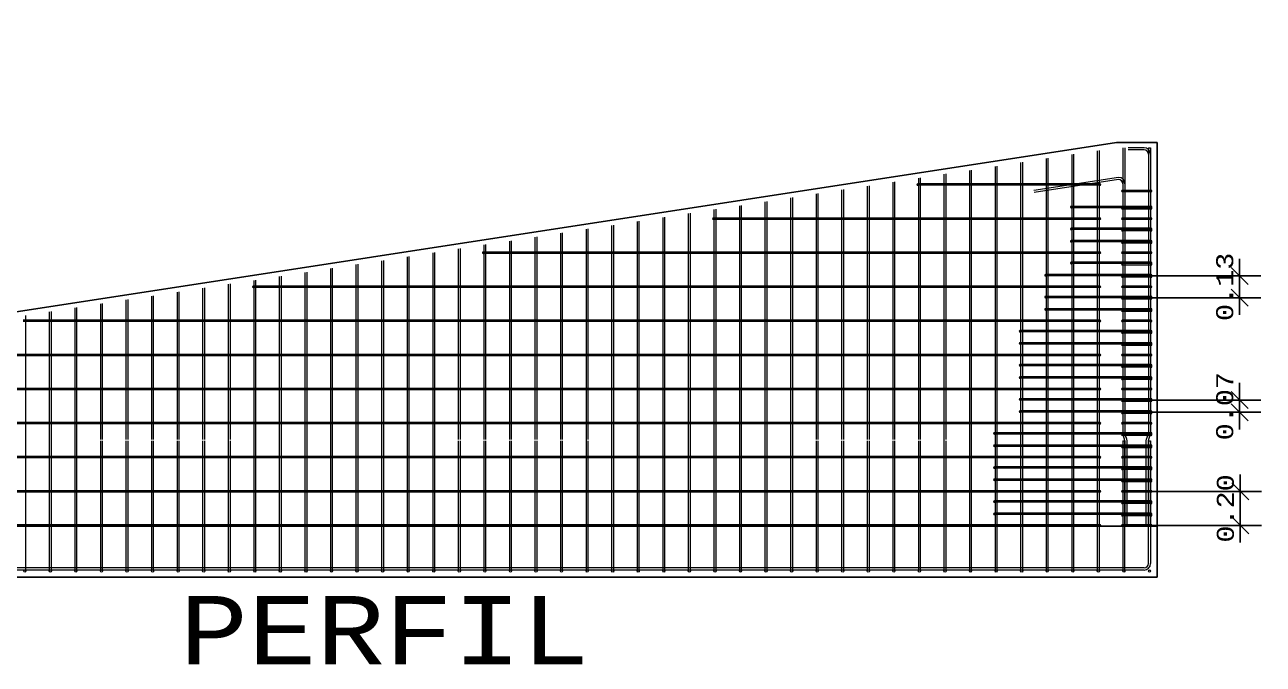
# Model space of a CAD drawing. Header units: metres. Extents: x -108 to 1267, y -15 to 572.
# Drawn here: x 28.79 to 36.05, y 36.3 to 40.05 of the extents above; entities that cross this region are included whole.
import ezdxf
from ezdxf import colors
from ezdxf.entities.mleader import LeaderData, LeaderLine
from ezdxf.math import Vec2, Vec3

# ---------------------------------------------------------------- set-up
doc = ezdxf.new("R2010")
doc.units = ezdxf.units.M
doc.layers.get('Defpoints').update_dxf_attribs({"lineweight": 0})
for name, color, linetype, lineweight in [('Acero de refuerzo', 150, 'Continuous', 0), ('Acero de refuerzo estribos', 92, 'Continuous', 0), ('Acero de refuerzo horizontal', 30, 'Continuous', 0), ('Cotas', 144, 'Continuous', 0)]:
    doc.layers.add(name, color=color, linetype=linetype, lineweight=lineweight)
doc.styles.add('corrier new', font='cour.ttf', dxfattribs={"height": 0.1})
doc.styles.get("Standard").update_dxf_attribs({"font": 'cour.ttf', "height": 0.1})
doc.dimstyles.new('Ing_metros_anotativa', dxfattribs={"dimscale": 0, "dimtxt": 0.1, "dimasz": 0.1, "dimexe": 0.125, "dimexo": 0.2, "dimgap": 0.03, "dimtad": 1, "dimzin": 1, "dimdsep": 46, "dimtxsty": 'corrier new', "dimblk": 'OBLIQUE', "dimcen": 0, "dimadec": 0, "dimazin": 0, "dimtfac": 1, "dimtix": 1, "dimtmove": 0, "dimatfit": 3, "dimfxl": 1, "dimarcsym": 0})

# ---------------------------------------------------------------- blocks, each defined once
blk = doc.blocks.new('acero #4 mas largo')
at = {"layer": 'Acero de refuerzo'}
for p, q in [((31.29, -0.042), (31.29, 0.6772)), ((31.29, 0.6772), (31.3027, 0.6772)), ((31.3027, 0.6772), (31.3027, -0.042))]:
    blk.add_line(p, q, dxfattribs=at)
at = {"layer": 'Acero de refuerzo', "transparency": 33554687}
for p, q in [((31.2646, -0.0674), (21.4166, -0.0674)), ((31.2646, -0.0801), (21.4166, -0.0801))]:
    blk.add_line(p, q, dxfattribs=at)
for radius, end in [(0.0381, 0), (0.0254, 359.99999)]:
    blk.add_arc((31.2646, -0.042), radius, 270, end, dxfattribs=at)
blk = doc.blocks.new('estribo mas largo 10')
at = {"layer": 'Acero de refuerzo estribos', "transparency": 33554687}
for p, q in [((31.0066, 0.1851), (21.386, 0.1851)), ((31.0066, 0.1772), (21.386, 0.1772))]:
    blk.add_line(p, q, dxfattribs=at)
blk.add_arc((31.0066, 0.1812), 0.00395, 270, 90, dxfattribs=at)
blk = doc.blocks.new('estribo corte long corto')
at = {"layer": 'Acero de refuerzo estribos', "transparency": 33554687}
for p, q in [((31.3066, 0.1851), (31.136, 0.1851)), ((31.3066, 0.1772), (31.136, 0.1772))]:
    blk.add_line(p, q, dxfattribs=at)
for centre, start, end in [((31.136, 0.1812), 90, 270), ((31.3066, 0.1812), 270, 90)]:
    blk.add_arc(centre, 0.00395, start, end, dxfattribs=at)
blk = doc.blocks.new('horizontal 1 10')
at = {"transparency": 33554687}
for p, q in [((0.0039, 0.0079), (-0.4667, 0.0079)), ((0.0039, 0), (-0.4667, 0)), ((0.0039, 0), (-0.1666, 0)), ((0.0039, -0.0079), (-0.1666, -0.0079))]:
    blk.add_line(p, q, dxfattribs=at)
for centre, start, end in [((-0.4667, 0.0039), 90, 270), ((-0.1666, -0.0039), 90, 270), ((0.0039, 0.0039), 270, 90), ((0.0039, -0.0039), 270, 90)]:
    blk.add_arc(centre, 0.00395, start, end, dxfattribs=at)
blk = doc.blocks.new('horizontal 2 10 coorte')
at = {"transparency": 33554687}
for p, q in [((0.0039, 0.0079), (-0.6167, 0.0079)), ((0.0039, 0), (-0.6167, 0)), ((0.0039, 0), (-0.1666, 0)), ((0.0039, -0.0079), (-0.1666, -0.0079))]:
    blk.add_line(p, q, dxfattribs=at)
for centre, start, end in [((-0.6167, 0.0039), 90, 270), ((-0.1666, -0.0039), 90, 270), ((0.0039, 0.0039), 270, 90), ((0.0039, -0.0039), 270, 90)]:
    blk.add_arc(centre, 0.00395, start, end, dxfattribs=at)
blk = doc.blocks.new('horizontal 3 10 corte')
at = {"transparency": 33554687}
for p, q in [((0.0039, 0.0079), (-0.7666, 0.0079)), ((0.0039, 0), (-0.7666, 0)), ((0.0039, 0), (-0.1666, 0)), ((0.0039, -0.0079), (-0.1666, -0.0079))]:
    blk.add_line(p, q, dxfattribs=at)
for centre, start, end in [((-0.7666, 0.0039), 90, 270), ((-0.1666, -0.0039), 90, 270), ((0.0039, 0.0039), 270, 90), ((0.0039, -0.0039), 270, 90)]:
    blk.add_arc(centre, 0.00395, start, end, dxfattribs=at)
blk = doc.blocks.new('horizontal 4 10 corte')
at = {"transparency": 33554687}
for p, q in [((0.0039, 0), (-0.9167, 0)), ((0.0039, -0.0079), (-0.9167, -0.0079)), ((0.0039, -0.0079), (-0.1666, -0.0079)), ((0.0039, -0.0158), (-0.1666, -0.0158))]:
    blk.add_line(p, q, dxfattribs=at)
for centre, start, end in [((-0.9167, -0.0039), 90, 270), ((0.0039, -0.0039), 270, 90), ((-0.1666, -0.0118), 90, 270), ((0.0039, -0.0118), 270, 90)]:
    blk.add_arc(centre, 0.00395, start, end, dxfattribs=at)
blk = doc.blocks.new('_Oblique')
at = {"color": 0, "linetype": 'ByBlock', "lineweight": -2}
blk.add_line((-0.5, -0.5), (0.5, 0.5), dxfattribs=at)
blk = doc.blocks.new('*D159')
at = {"layer": 'Cotas', "color": 0, "lineweight": -2, "transparency": 16777216}
for p, q in [((35.9192, 37.3114), (35.9192, 37.4114)), ((35.3971, 37.3114), (36.0442, 37.3114)), ((35.9192, 37.1116), (35.9192, 37.3114)), ((35.3971, 37.1116), (36.0442, 37.1116)), ((35.9192, 37.1116), (35.9192, 37.0116))]:
    blk.add_line(p, q, dxfattribs=at)
at = {"layer": 'Defpoints', "color": 0, "transparency": 16777216}
for p in [(35.3971, 37.3114), (35.9192, 37.3114), (35.3971, 37.1116)]:
    blk.add_point(p, dxfattribs=at)
at = {"layer": 'Cotas', "color": 0, "lineweight": -2, "transparency": 16777216, "xscale": 0.1, "yscale": 0.1, "zscale": 0.1}
for p, rotation in [((35.9192, 37.3114), 270), ((35.9192, 37.1116), 90)]:
    blk.add_blockref('_Oblique', p, dxfattribs=dict(at, rotation=rotation))
at = {"layer": 'Cotas', "color": 0, "transparency": 16777216, "insert": (35.833, 37.2115), "char_height": 0.1, "attachment_point": 5, "rotation": 90, "style": 'corrier new'}
blk.add_mtext('0.20', dxfattribs=at)
blk = doc.blocks.new('*D160')
at = {"layer": 'Cotas', "color": 0, "lineweight": -2, "transparency": 16777216}
for p, q in [((35.9152, 37.8475), (35.9152, 37.9475)), ((35.3931, 37.8475), (36.0402, 37.8475)), ((35.9152, 37.7755), (35.9152, 37.8475)), ((35.3931, 37.7755), (36.0402, 37.7755)), ((35.9152, 37.7755), (35.9152, 37.6755))]:
    blk.add_line(p, q, dxfattribs=at)
at = {"layer": 'Defpoints', "color": 0, "transparency": 16777216}
for p in [(35.3931, 37.8475), (35.9152, 37.8475), (35.3931, 37.7755)]:
    blk.add_point(p, dxfattribs=at)
at = {"layer": 'Cotas', "color": 0, "lineweight": -2, "transparency": 16777216, "xscale": 0.1, "yscale": 0.1, "zscale": 0.1}
for p, rotation in [((35.9152, 37.8475), 270), ((35.9152, 37.7755), 90)]:
    blk.add_blockref('_Oblique', p, dxfattribs=dict(at, rotation=rotation))
at = {"layer": 'Cotas', "color": 0, "transparency": 16777216, "insert": (35.829, 37.8115), "char_height": 0.1, "attachment_point": 5, "rotation": 90, "style": 'corrier new'}
blk.add_mtext('0.07', dxfattribs=at)
blk = doc.blocks.new('*D161')
at = {"layer": 'Cotas', "color": 0, "lineweight": -2, "transparency": 16777216}
for p, q in [((35.9152, 38.5755), (35.9152, 38.6755)), ((35.3931, 38.5755), (36.0402, 38.5755)), ((35.9152, 38.4475), (35.9152, 38.5755)), ((35.3931, 38.4475), (36.0402, 38.4475)), ((35.9152, 38.4475), (35.9152, 38.3475))]:
    blk.add_line(p, q, dxfattribs=at)
at = {"layer": 'Defpoints', "color": 0, "transparency": 16777216}
for p in [(35.3931, 38.5755), (35.9152, 38.5755), (35.3931, 38.4475)]:
    blk.add_point(p, dxfattribs=at)
at = {"layer": 'Cotas', "color": 0, "lineweight": -2, "transparency": 16777216, "xscale": 0.1, "yscale": 0.1, "zscale": 0.1}
for p, rotation in [((35.9152, 38.5755), 270), ((35.9152, 38.4475), 90)]:
    blk.add_blockref('_Oblique', p, dxfattribs=dict(at, rotation=rotation))
at = {"layer": 'Cotas', "color": 0, "transparency": 16777216, "insert": (35.829, 38.5115), "char_height": 0.1, "attachment_point": 5, "rotation": 90, "style": 'corrier new'}
blk.add_mtext('0.13', dxfattribs=at)

msp = doc.modelspace()

# ---------------------------------------------------------------- linework, layer by layer
at = {"transparency": 33554687}
for p, q in [((35.1925, 39.3576), (25.431, 37.8576)), ((35.1925, 39.3576), (35.431, 39.3576)), ((35.431, 39.2076), (35.431, 39.3576)), ((35.431, 39.2076), (35.431, 36.8076))]:
    msp.add_line(p, q, dxfattribs=at)
at = {"color": 7, "transparency": 33554687}
for p, q in [((25.431, 37.1076), (35.431, 37.1076)), ((35.431, 36.8076), (25.431, 36.8076))]:
    msp.add_line(p, q, dxfattribs=at)
at = {"color": 251, "true_color": 0x636466, "transparency": 33554687}
for p, q in [((35.431, 36.9576), (35.431, 37.0076)), ((35.431, 36.8076), (25.431, 36.8076))]:
    msp.add_line(p, q, dxfattribs=at)
at = {"layer": 'Acero de refuerzo', "transparency": 33554687}
for p, q in [((35.2304, 39.3276), (35.2304, 37.6475)), ((35.2431, 39.3276), (35.2431, 37.6475)), ((35.3804, 39.3276), (35.3804, 37.6475)), ((35.3804, 39.3276), (35.3931, 39.3276)), ((35.3931, 39.3276), (35.3931, 37.6475)), ((28.7931, 36.8403), (28.7931, 37.6076)), ((28.9304, 37.6076), (28.9304, 36.8403)), ((28.9431, 36.8403), (28.9431, 37.6076)), ((29.0804, 37.6076), (29.0804, 36.8403)), ((29.0931, 36.8403), (29.0931, 37.6076)), ((29.2304, 37.6076), (29.2304, 36.8482)), ((29.2431, 36.8482), (29.2431, 37.6076)), ((29.3804, 37.6076), (29.3804, 36.8482)), ((29.3931, 36.8482), (29.3931, 37.6076)), ((29.5304, 37.6076), (29.5304, 36.8482)), ((29.5431, 36.8482), (29.5431, 37.6076)), ((29.6804, 37.6076), (29.6804, 36.8482)), ((29.6931, 36.8482), (29.6931, 37.6076)), ((29.8304, 37.6076), (29.8304, 36.8482)), ((29.8431, 36.8482), (29.8431, 37.6076)), ((29.9804, 37.6076), (29.9804, 36.8376)), ((29.9931, 36.8482), (29.9931, 37.6076)), ((30.1304, 37.6076), (30.1304, 36.8376)), ((30.1431, 36.8376), (30.1431, 37.6076)), ((30.2804, 37.6076), (30.2804, 36.8376)), ((30.2931, 36.8376), (30.2931, 37.6076)), ((30.4304, 37.6076), (30.4304, 36.8376)), ((30.4431, 36.8376), (30.4431, 37.6076)), ((30.5804, 37.6076), (30.5804, 36.8403)), ((30.5931, 36.8403), (30.5931, 37.6076)), ((30.7304, 37.6076), (30.7304, 36.8403)), ((30.7431, 36.8403), (30.7431, 37.6076)), ((30.8804, 37.6076), (30.8804, 36.8403)), ((30.8931, 36.8403), (30.8931, 37.6076)), ((31.0304, 37.6076), (31.0304, 36.8403)), ((31.0431, 36.8403), (31.0431, 37.6076)), ((31.1804, 37.6076), (31.1804, 36.8403)), ((31.1931, 36.8403), (31.1931, 37.6076)), ((31.3304, 37.6076), (31.3304, 36.8482)), ((31.3431, 36.8482), (31.3431, 37.6076)), ((31.4804, 37.6076), (31.4804, 36.8482)), ((31.4931, 36.8482), (31.4931, 37.6076)), ((31.6304, 37.6076), (31.6304, 36.8482)), ((31.6431, 36.8482), (31.6431, 37.6076)), ((31.7804, 37.6076), (31.7804, 36.8482)), ((31.7931, 36.8482), (31.7931, 37.6076)), ((31.9304, 37.6076), (31.9304, 36.8482)), ((31.9431, 36.8482), (31.9431, 37.6076)), ((32.0804, 37.6076), (32.0804, 36.8376)), ((32.0931, 36.8482), (32.0931, 37.6076)), ((32.2304, 37.6076), (32.2304, 36.8376)), ((32.2431, 36.8376), (32.2431, 37.6076)), ((32.3804, 37.6076), (32.3804, 36.8376)), ((32.3931, 36.8376), (32.3931, 37.6076)), ((32.5304, 37.6076), (32.5304, 36.8376)), ((32.5431, 36.8376), (32.5431, 37.6076)), ((32.6804, 37.6076), (32.6804, 36.8403)), ((32.6931, 36.8403), (32.6931, 37.6076)), ((32.8304, 37.6076), (32.8304, 36.8403)), ((32.8431, 36.8403), (32.8431, 37.6076)), ((32.9804, 37.6076), (32.9804, 36.8403)), ((32.9931, 36.8403), (32.9931, 37.6076)), ((33.1304, 37.6076), (33.1304, 36.8403)), ((33.1431, 36.8403), (33.1431, 37.6076)), ((33.2804, 37.6076), (33.2804, 36.8403)), ((33.2931, 36.8403), (33.2931, 37.6076)), ((33.4304, 37.6076), (33.4304, 36.8482)), ((33.4431, 36.8482), (33.4431, 37.6076)), ((33.5804, 37.6076), (33.5804, 36.8482)), ((33.5931, 36.8482), (33.5931, 37.6076)), ((33.7304, 37.6076), (33.7304, 36.8482)), ((33.7431, 36.8482), (33.7431, 37.6076)), ((33.8804, 37.6076), (33.8804, 36.8482)), ((33.8931, 36.8482), (33.8931, 37.6076)), ((34.0304, 37.6076), (34.0304, 36.8482)), ((34.0431, 36.8482), (34.0431, 37.6076)), ((34.1804, 37.6076), (34.1804, 36.8376)), ((34.1931, 36.8482), (34.1931, 37.6076)), ((34.3304, 37.6076), (34.3304, 36.8376)), ((34.3431, 36.8376), (34.3431, 37.6076)), ((34.4804, 37.6076), (34.4804, 36.8376)), ((34.4931, 36.8376), (34.4931, 37.6076)), ((34.6304, 37.6076), (34.6304, 36.8376)), ((34.6431, 36.8376), (34.6431, 37.6076)), ((34.7804, 37.6076), (34.7804, 36.8403)), ((34.7931, 36.8403), (34.7931, 37.6076)), ((34.9304, 37.6076), (34.9304, 36.8403)), ((34.9431, 36.8403), (34.9431, 37.6076)), ((35.0804, 37.6076), (35.0804, 36.8403)), ((35.0931, 36.8403), (35.0931, 37.6076)), ((35.2304, 37.6076), (35.2304, 36.8403)), ((35.2304, 37.6076), (35.2431, 37.6076)), ((35.2431, 36.8403), (35.2431, 37.6076)), ((35.2431, 37.6076), (35.2431, 37.1076)), ((35.2558, 37.1076), (35.2558, 37.6076)), ((35.3677, 37.1076), (35.3677, 37.6076)), ((35.3804, 37.6076), (35.3804, 37.1199)), ((35.3804, 37.1076), (35.3677, 37.1076))]:
    msp.add_line(p, q, dxfattribs=at)
at = {"layer": 'Acero de refuerzo', "transparency": 33554495}
for p, q in [((35.355, 39.3276), (35.261, 39.3276)), ((34.7804, 39.2643), (34.7804, 37.6076)), ((34.7931, 37.6076), (34.7931, 39.2662)), ((34.9304, 39.2873), (34.9304, 37.6076)), ((34.9431, 37.6076), (34.9431, 39.2893)), ((35.0804, 39.3104), (35.0804, 37.6076)), ((35.0931, 37.6076), (35.0931, 39.3123)), ((35.355, 39.3149), (35.261, 39.3149)), ((34.1931, 37.6155), (34.1931, 39.174)), ((34.3304, 39.1951), (34.3304, 37.6049)), ((34.3431, 37.6049), (34.3431, 39.1971)), ((34.4804, 39.2182), (34.4804, 37.6049)), ((34.4931, 37.6049), (34.4931, 39.2201)), ((34.6304, 39.2412), (34.6304, 37.6049)), ((34.6431, 37.6049), (34.6431, 39.2432)), ((33.7304, 39.1029), (33.7304, 37.6155)), ((33.7431, 37.6155), (33.7431, 39.1049)), ((33.8804, 39.126), (33.8804, 37.6155)), ((33.8931, 37.6155), (33.8931, 39.1279)), ((34.0304, 39.149), (34.0304, 37.6155)), ((34.0431, 37.6155), (34.0431, 39.151)), ((34.1804, 39.1721), (34.1804, 37.6049)), ((35.205, 39.1536), (34.7089, 39.0774)), ((35.205, 39.1409), (34.7108, 39.065)), ((33.2804, 39.0338), (33.2804, 37.6076)), ((33.2931, 37.6076), (33.2931, 39.0357)), ((33.4304, 39.0568), (33.4304, 37.6155)), ((33.4431, 37.6155), (33.4431, 39.0588)), ((33.5804, 39.0799), (33.5804, 37.6155)), ((33.5931, 37.6155), (33.5931, 39.0818)), ((32.8304, 38.9646), (32.8304, 37.6076)), ((32.8431, 37.6076), (32.8431, 38.9666)), ((32.9804, 38.9877), (32.9804, 37.6076)), ((32.9931, 37.6076), (32.9931, 38.9896)), ((33.1304, 39.0107), (33.1304, 37.6076)), ((33.1431, 37.6076), (33.1431, 39.0127)), ((32.3804, 38.8955), (32.3804, 37.6049)), ((32.3931, 37.6049), (32.3931, 38.8974)), ((32.5304, 38.9185), (32.5304, 37.6049)), ((32.5431, 37.6049), (32.5431, 38.9205)), ((32.6804, 38.9416), (32.6804, 37.6076)), ((32.6931, 37.6076), (32.6931, 38.9435)), ((31.9304, 38.8263), (31.9304, 37.6155)), ((31.9431, 37.6155), (31.9431, 38.8283)), ((32.0804, 38.8494), (32.0804, 37.6049)), ((32.0931, 37.6155), (32.0931, 38.8513)), ((32.2304, 38.8724), (32.2304, 37.6049)), ((32.2431, 37.6049), (32.2431, 38.8744)), ((31.4804, 38.7572), (31.4804, 37.6155)), ((31.4931, 37.6155), (31.4931, 38.7591)), ((31.6304, 38.7802), (31.6304, 37.6155)), ((31.6431, 37.6155), (31.6431, 38.7822)), ((31.7804, 38.8033), (31.7804, 37.6155)), ((31.7931, 37.6155), (31.7931, 38.8052)), ((30.8804, 38.665), (30.8804, 37.6076)), ((30.8931, 37.6076), (30.8931, 38.6669)), ((31.0304, 38.688), (31.0304, 37.6076)), ((31.0431, 37.6076), (31.0431, 38.69)), ((31.1804, 38.7111), (31.1804, 37.6076)), ((31.1931, 37.6076), (31.1931, 38.713)), ((31.3304, 38.7341), (31.3304, 37.6155)), ((31.3431, 37.6155), (31.3431, 38.7361)), ((30.4304, 38.5958), (30.4304, 37.6049)), ((30.4431, 37.6049), (30.4431, 38.5978)), ((30.5804, 38.6189), (30.5804, 37.6076)), ((30.5931, 37.6076), (30.5931, 38.6208)), ((30.7304, 38.6419), (30.7304, 37.6076)), ((30.7431, 37.6076), (30.7431, 38.6439)), ((29.9804, 38.5267), (29.9804, 37.6049)), ((29.9931, 37.6155), (29.9931, 38.5286)), ((30.1304, 38.5497), (30.1304, 37.6049)), ((30.1431, 37.6049), (30.1431, 38.5517)), ((30.2804, 38.5728), (30.2804, 37.6049)), ((30.2931, 37.6049), (30.2931, 38.5747)), ((29.5304, 38.4575), (29.5304, 37.6155)), ((29.5431, 37.6155), (29.5431, 38.4595)), ((29.6804, 38.4806), (29.6804, 37.6155)), ((29.6931, 37.6155), (29.6931, 38.4825)), ((29.8304, 38.5036), (29.8304, 37.6155)), ((29.8431, 37.6155), (29.8431, 38.5056)), ((29.0804, 38.3884), (29.0804, 37.6076)), ((29.0931, 37.6076), (29.0931, 38.3903)), ((29.2304, 38.4114), (29.2304, 37.6155)), ((29.2431, 37.6155), (29.2431, 38.4134)), ((29.3804, 38.4345), (29.3804, 37.6155)), ((29.3931, 37.6155), (29.3931, 38.4364)), ((28.7931, 37.6076), (28.7931, 38.3442)), ((28.9304, 38.3653), (28.9304, 37.6076)), ((28.9431, 37.6076), (28.9431, 38.3673))]:
    msp.add_line(p, q, dxfattribs=at)
at = {"layer": 'Acero de refuerzo', "transparency": 33554687}
for centre in [(28.7868, 36.844), (28.9368, 36.844), (29.0868, 36.844), (29.2368, 36.844), (29.3868, 36.844), (29.5368, 36.844), (29.6868, 36.844), (29.8368, 36.844), (29.9868, 36.844), (30.1368, 36.844), (30.2868, 36.844), (30.4368, 36.844), (30.5868, 36.844), (30.7368, 36.844), (30.8868, 36.844), (31.0368, 36.844), (31.1868, 36.844), (31.3368, 36.844), (31.4868, 36.844), (31.6368, 36.844), (31.7868, 36.844), (31.9368, 36.844), (32.0868, 36.844), (32.2368, 36.844), (32.3868, 36.844), (32.5368, 36.844), (32.6868, 36.844), (32.8368, 36.844), (32.9868, 36.844), (33.1368, 36.844), (33.2868, 36.844), (33.4368, 36.844), (33.5868, 36.844), (33.7368, 36.844), (33.8868, 36.844), (34.0368, 36.844), (34.1868, 36.844), (34.3368, 36.844), (34.4868, 36.844), (34.6368, 36.844), (34.7868, 36.844), (34.9368, 36.844), (35.0868, 36.844), (35.2368, 36.844), (35.3868, 36.844)]:
    msp.add_circle(centre, 0.00635, dxfattribs=at)
at = {"layer": 'Acero de refuerzo', "transparency": 33554495}
for centre, radius in [((35.355, 39.2895), 0.0381), ((35.355, 39.2895), 0.0254), ((35.205, 39.1155), 0.0381), ((35.205, 39.1155), 0.0254)]:
    msp.add_arc(centre, radius, 0, 90, dxfattribs=at)
at = {"layer": 'Acero de refuerzo', "transparency": 33554687}
for points in [[(35.2431, 37.6076), (35.2431, 37.623), (35.2304, 37.6366), (35.2304, 37.6475)], [(35.2558, 37.6076), (35.2558, 37.623), (35.2431, 37.6366), (35.2431, 37.6475)], [(35.3677, 37.6076), (35.3677, 37.623), (35.3804, 37.6366), (35.3804, 37.6475)], [(35.3804, 37.6076), (35.3804, 37.623), (35.3931, 37.6366), (35.3931, 37.6475)]]:
    msp.add_open_spline(points, degree=3, dxfattribs=at)
at = {"layer": 'Acero de refuerzo estribos', "transparency": 33554687}
for p, q in [((35.0971, 39.1155), (34.0265, 39.1155)), ((35.0971, 39.1076), (34.0265, 39.1076)), ((35.0971, 38.9155), (32.8265, 38.9155)), ((35.0971, 38.9076), (32.8265, 38.9076)), ((35.0971, 38.7155), (31.4765, 38.7155)), ((35.0971, 38.7076), (31.4765, 38.7076)), ((35.0971, 38.5155), (30.1265, 38.5155)), ((35.0971, 38.5076), (30.1265, 38.5076)), ((35.0971, 38.3155), (28.7765, 38.3155)), ((35.0971, 38.3076), (28.7765, 38.3076)), ((35.0971, 38.1155), (27.4265, 38.1155)), ((35.0971, 38.1076), (27.4265, 38.1076)), ((35.0971, 37.9155), (26.0765, 37.9155)), ((35.0971, 37.9076), (26.0765, 37.9076))]:
    msp.add_line(p, q, dxfattribs=at)
for centre, start, end in [((34.0265, 39.1116), 90, 270), ((35.0971, 39.1116), 270, 90), ((32.8265, 38.9116), 90, 270), ((35.0971, 38.9116), 270, 90), ((31.4765, 38.7116), 90, 270), ((35.0971, 38.7116), 270, 90), ((30.1265, 38.5116), 90, 270), ((35.0971, 38.5116), 270, 90), ((35.0971, 38.3116), 270, 90), ((35.0971, 38.1116), 270, 90), ((35.0971, 37.9116), 270, 90)]:
    msp.add_arc(centre, 0.00395, start, end, dxfattribs=at)

# ---------------------------------------------------------------- block references
at = {"transparency": 33554687}
for name, p in [('estribo corte long corto', (4.0904, 38.8925)), ('estribo corte long corto', (4.0904, 38.7304)), ('estribo corte long corto', (4.0904, 38.5304)), ('estribo corte long corto', (4.0904, 38.3304)), ('estribo corte long corto', (4.0904, 38.1304)), ('estribo corte long corto', (4.0904, 37.9304)), ('estribo corte long corto', (4.0904, 37.7304)), ('estribo mas largo 10', (4.0904, 37.5304)), ('estribo corte long corto', (4.0904, 37.5304)), ('acero #4 mas largo', (4.0904, 36.9304)), ('estribo mas largo 10', (4.0904, 37.3304)), ('estribo corte long corto', (4.0904, 37.3304)), ('estribo mas largo 10', (4.0904, 37.1304)), ('estribo corte long corto', (4.0904, 37.1304)), ('estribo mas largo 10', (4.0904, 36.9304)), ('estribo corte long corto', (4.0904, 36.9304))]:
    msp.add_blockref(name, p, dxfattribs=at)
at = {"layer": 'Acero de refuerzo horizontal', "transparency": 33554687}
for name, p in [('horizontal 1 10', (35.3931, 38.9754)), ('horizontal 1 10', (35.3931, 38.8476)), ('horizontal 1 10', (35.3931, 38.7755)), ('horizontal 1 10', (35.3931, 38.6476)), ('horizontal 2 10 coorte', (35.3931, 38.5755)), ('horizontal 2 10 coorte', (35.3931, 38.4475)), ('horizontal 2 10 coorte', (35.3931, 38.3755)), ('horizontal 3 10 corte', (35.3931, 38.2475)), ('horizontal 3 10 corte', (35.3931, 38.1755)), ('horizontal 3 10 corte', (35.3931, 38.0475)), ('horizontal 3 10 corte', (35.3931, 37.9755)), ('horizontal 3 10 corte', (35.3931, 37.8475)), ('horizontal 3 10 corte', (35.3931, 37.7755)), ('horizontal 4 10 corte', (35.3931, 37.6554)), ('horizontal 4 10 corte', (35.3931, 37.5834)), ('horizontal 4 10 corte', (35.3931, 37.4554)), ('horizontal 4 10 corte', (35.3931, 37.3834)), ('horizontal 4 10 corte', (35.3931, 37.2554)), ('horizontal 4 10 corte', (35.3931, 37.1834))]:
    msp.add_blockref(name, p, dxfattribs=at)

# ---------------------------------------------------------------- texts
at = {"transparency": 33554687, "insert": (29.6962, 36.6975), "char_height": 0.4, "attachment_point": 1}
msp.add_mtext_dynamic_manual_height_columns('PERFIL', width=8.154812, gutter_width=1, heights=[0], dxfattribs=at)

# ---------------------------------------------------------------- dimensions: what is measured, and where the dimension line sits
at = {"layer": 'Cotas', "transparency": 33554687}
for base, p1, p2, picture, middle in [((35.9152, 38.5755), (35.3931, 38.4475), (35.3931, 38.5755), '*D161', (35.829, 38.5115)), ((35.9152, 37.8475), (35.3931, 37.7755), (35.3931, 37.8475), '*D160', (35.829, 37.8115)), ((35.9192, 37.3114), (35.3971, 37.1116), (35.3971, 37.3114), '*D159', (35.833, 37.2115))]:
    dim = msp.add_linear_dim(base=base, p1=p1, p2=p2, angle=90, dimstyle='Ing_metros_anotativa', override={"dimexo": 0, "dimfxl": 5}, dxfattribs=at)
    dim.commit()
    dim.dimension.update_dxf_attribs({"geometry": picture, "text_midpoint": middle})

# ---------------------------------------------------------------- leaders
at = {"layer": 'Acero de refuerzo horizontal', "transparency": 33554687}
ml = msp.add_multileader_mtext('Standard', dxfattribs=at)
ml.set_content('ACERO DE REFUERZO HORIZONTAL DEL #2.5 @ 15 cm', color=256)
ml.set_leader_properties()
ml.build(insert=Vec2(0, 0))
ml.multileader.update_dxf_attribs({"dogleg_length": 0.9, "arrow_head_size": 0.04})
ctx = ml.context
ctx.base_point, ctx.char_height, ctx.arrow_head_size, ctx.landing_gap_size, ctx.plane_origin = Vec3(36.1022, 40.8709), 0.18, 0.04, 0.1, Vec3(34.723, 41.1835)
notes = []
notes.append((ctx, [(0, (1, 1, 0), (35.2022, 40.8709), (1, 0), 0.9, [(0, [(34.723, 41.1835)], 0, [])])]))
ctx.mtext.insert, ctx.mtext.flow_direction = Vec3(36.2022, 40.9874), 5
for ctx, leaders in notes:
    for number, flags, end, landing, length, lines in leaders:
        leader = LeaderData()
        leader.index, (leader.has_last_leader_line, leader.has_dogleg_vector, leader.attachment_direction) = number, flags
        leader.last_leader_point, leader.dogleg_vector, leader.dogleg_length = Vec3(end), Vec3(landing), length
        for number, points, colour, breaks in lines:
            line = LeaderLine()
            line.index, line.vertices, line.color, line.breaks = number, Vec3.list(points), colors.encode_raw_color(colour), breaks
            leader.lines.append(line)
        ctx.leaders.append(leader)

doc.saveas('drawing.dxf')
